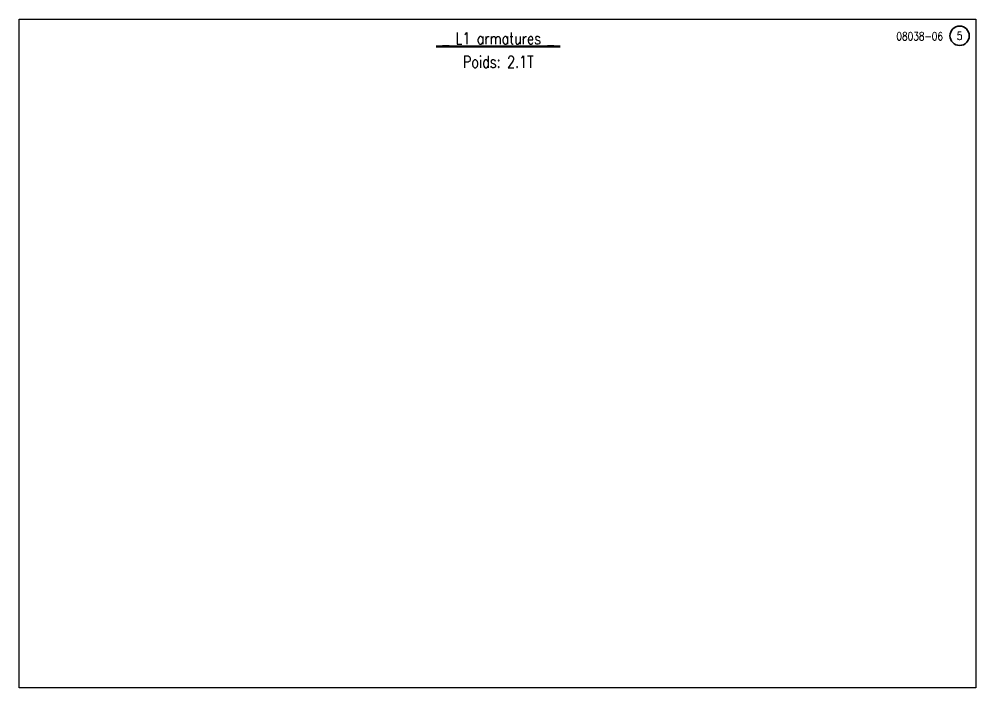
# Model space of a CAD drawing. Header units: millimetres. Extents: x 249 to 5353, y 227 to 2053.
# Drawn here: x 249 to 1066, y 227 to 798 of the extents above; entities that cross this region are included whole.
import ezdxf
from ezdxf.enums import TextEntityAlignment as Align

# ---------------------------------------------------------------- set-up
doc = ezdxf.new("R2010")
doc.units = ezdxf.units.MM
doc.layers.get('Defpoints').update_dxf_attribs({"color": 252})
for name, color, linetype, lineweight in [('Texte_normal', 7, 'Continuous', 50), ('Texte_repère', 1, 'Continuous', 35), ('Trait_normal', 7, 'Continuous', 50)]:
    doc.layers.add(name, color=color, linetype=linetype, lineweight=lineweight)
doc.styles.add('ROMANS', font='romans.shx', dxfattribs={"width": 0.8})

# ---------------------------------------------------------------- blocks, each defined once
blk = doc.blocks.new('A3 20eme')
at = {"layer": 'Defpoints'}
blk.add_lwpolyline([(-1.25, 569.99), (815.52, 569.99), (815.52, -0.87), (-1.25, -0.87)], close=True, dxfattribs=at)
at = {"layer": 'Texte_repère'}
blk.add_circle((801.68, 555.77), 8.25, dxfattribs=at)
at = {"layer": 'Texte_normal', "style": 'ROMANS', "width": 0.8}
blk.add_text('%%U _ L1 armatures _ ', height=10, dxfattribs=at).set_placement((407.76, 548.53), align=Align.CENTER)
at = {"layer": 'Texte_repère', "style": 'ROMANS', "width": 0.8}
blk.add_text('08038-06', height=7, dxfattribs=at).set_placement((787.51, 549.77), align=Align.BOTTOM_RIGHT)
blk.add_text('5', height=7, dxfattribs=at).set_placement((801.68, 555.77), align=Align.MIDDLE_CENTER)
blk.add_text('Poids: 2.1T', height=10, dxfattribs=at).set_placement((407.76, 528.53), align=Align.CENTER)

msp = doc.modelspace()

# ---------------------------------------------------------------- block references
at = {"layer": 'Trait_normal'}
msp.add_blockref('A3 20eme', (250.59, 228.07), dxfattribs=at)

doc.saveas('drawing.dxf')
